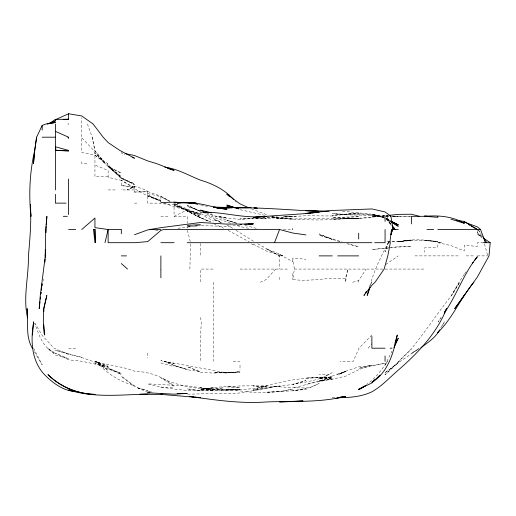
<?xml version="1.0" encoding="UTF-8"?>
<svg xmlns="http://www.w3.org/2000/svg" width="516" height="516" viewBox="0 0 516 516"><rect width="100%" height="100%" fill="white"/><g stroke="black" fill="none" stroke-linecap="round" stroke-linejoin="round"><path stroke-width="0.39" stroke-dasharray="2.58 1.94" d="M189.869 269.075L190.514 242.694M43.241 280.71L43.408 279.156M345.507 278.55L345.507 282.258L347.771 269.075L345.507 278.55C327.802 276.957 310.31 282.091 292.753 279.478L294.391 269.075L292.753 258.065L305.943 259.258M370.011 285.922C373.965 270.087 381.556 255.601 388.941 241.23L385.065 251.827L388.832 241.23M371.359 283.723L371.881 282.258L368.708 287.535M392.057 350.977L385.065 365.135L387.445 361.387C381.659 370.075 375.151 378.589 366.431 384.523M442.102 325.777L444.444 321.823L440.303 328.537M441.167 317.205L438.258 321.823L440.529 318.527M358.691 282.258L358.691 280.588L366.025 269.075M464.194 274.344L458.995 282.258L451.558 295.449L459.775 282.258L451.003 296.184C437.458 313.148 425.623 331.375 411.897 348.197L385.329 374.571L398.255 362.722L385.065 372.739L385.065 374.571M464.619 273.757L467.161 270.242M368.134 348.197L371.881 343.785M275.544 269.075L266.379 279.472L260.309 282.258M398.255 362.122L411.445 349.016M371.881 335.013L359.001 348.197L353.17 361.387L339.999 361.387M385.065 372.739L400.319 361.387L419.005 348.635M385.729 264.508L398.255 255.884M332.317 372.462C320.72 380.44 306.227 381.769 292.753 384.394L305.943 380.498C289.076 387.252 270.474 385.491 253.195 390.664L279.569 385.974C261.857 387.838 244.829 394.121 226.814 393.585C213.618 392.734 200.46 394.256 187.256 394.14M418.953 348.623L411.445 353.337L419.547 348.59M134.502 186.153L134.502 192.055L147.692 191.746L145.905 189.946L134.502 186.153L127.2 189.946L134.502 186.915L121.318 185.547L121.318 180.348L108.128 177.336L108.128 170.525L94.944 165.017M134.502 192.055L147.692 191.546L147.692 203.136L160.882 203.136L160.882 203.678L174.066 204.646L174.066 216.32L187.256 209.909L187.256 210.941L200.44 214.798L173.769 203.136L174.066 203.71L187.256 211.154L209.967 222.035M294.21 387.761L319.127 381.027L332.317 376.654L319.127 381.453L335.91 374.571L345.507 371.701L337.277 374.571L345.507 371.262L358.691 366.863L371.881 365.463L385.065 363.296L358.691 368.334L371.881 365.283L358.691 369.708L345.507 376.216L332.317 379.157L319.127 380.956L332.317 379.002L305.943 384.304M352.673 282.258L358.691 280.588M177.949 228.304L199.666 225.556M398.255 241.688L411.445 239.953L398.255 241.856C412.658 238.508 427.654 239.669 442.006 242.694L424.629 240.301L437.82 241.714C420.785 238.54 403.705 241.881 386.619 241.785L398.255 241.688L411.445 240.366M389.722 247.745L371.881 249.512L389.722 247.957M390.496 247.648L398.255 246.7L411.445 246.538L398.255 247.022L390.496 247.874M255.517 218.294L257.845 218.042M262.502 217.552L265.605 217.223M386.619 215.604L388.167 215.443M190.359 226.427L187.256 226.718L192.687 226.253M197.338 225.763L193.461 226.131L200.44 225.589M226.814 372.9L240.005 371.668L226.814 372.965L213.63 372.7L226.814 372.41L213.63 373.113L200.44 372.23L187.256 366.612L200.44 371.765L187.256 369.74L174.066 365.483L164.469 361.387L174.066 363.799L160.882 360.703L226.814 372.894L240.005 372.088L226.814 372.894L213.63 372.126M255.517 218.333L259.4 217.984M262.502 217.713L279.569 217.442L305.943 215.727L332.317 216.004L345.507 214.237L358.691 213.127L332.317 215.262C348.468 213.779 364.909 212.573 380.86 216.32L371.881 214.695M240.005 225.24L226.814 226.376L201.221 225.627M296.081 216.32L283.445 216.623M200.44 390.78L187.256 388.858L200.44 390.754L213.63 390.309L200.44 388.89L213.63 390.573L240.005 389.535L226.814 390.012L213.63 389.419L200.44 387.761L213.63 389.928L240.005 389.909C222.422 388.116 204.884 392.083 187.256 390.425C173.898 389.328 160.624 387.393 147.692 383.859L187.256 385.942L201.369 387.761C222.712 392.115 245.094 390.199 266.379 386.452L253.195 389.767C278.621 381.35 305.427 376.196 332.317 377.951L319.127 378.37L332.317 376.77L319.127 378.738L329.182 374.571L319.127 374.571M388.264 215.875L385.065 215.727L371.881 217.107L384.297 215.92M345.507 218.532C323.571 220.809 301.492 220.048 279.569 218.12L292.753 218.945L358.691 218.326L345.507 218.229L358.691 218.242L371.881 217.397L358.691 218.487L332.317 219.126L358.691 218.249M334.645 397.623L332.317 397.791L334.645 397.739M385.065 215.985L371.881 216.739L388.167 215.978L386.626 215.933M267.153 217.113L277.24 216.72M283.445 216.539L292.753 216.32L266.379 218.558L258.626 218.016M385.065 215.765L371.881 216.062L379.447 216.32C363.87 213.05 347.939 215.74 332.317 213.147C349.758 216.681 367.921 213.082 385.065 218.197L379.292 216.32L385.065 218.197M283.361 229.581L292.753 229.51L292.753 228.653L292.753 229.51M86.933 163.572L81.754 163.572L81.754 159.779M108.128 176.762L94.944 176.762L94.944 153.949L93.706 150.382L81.754 137.798M108.128 189.946L115.158 189.946M134.502 189.946L121.318 189.946L121.318 189.249M134.502 203.136L136.766 203.136M160.882 216.32L168.68 216.32M174.066 216.32L187.256 216.32L187.256 223.305M390.735 224.654L386.658 216.32L388.909 216.32M414.954 255.884L458.176 255.884M466.167 255.884L473.514 255.884M477.377 255.884L487.755 255.884M201.414 269.075L213.63 269.075M240.005 269.075L251.047 269.075M253.195 269.075L288.844 269.075M294.391 269.075L384.291 269.075M385.065 269.075L424.629 269.075M68.57 348.197L76.329 348.197M233.135 361.387L240.005 361.387M160.882 387.761L174.066 387.761M342.405 211.154L371.881 214.192L380.724 216.32M409.891 216.823L398.255 216.739L392.076 216.159L398.255 216.32L392.05 216.107M155.451 230.271L159.328 230.342M386.619 216.023L388.167 216.062M411.445 216.836L392.257 216.062M260.174 218.016L266.379 218.358L240.005 218.958L253.195 218.539L240.005 219.339L226.814 218.21L218.229 216.32L226.814 218.075L216.191 216.32L208.503 213.482M226.814 389.206C244.339 391.147 261.999 395.004 279.569 391.018L266.379 392.25L279.569 391.638L292.753 389.051L279.569 391.47L292.753 390.831L305.943 388.658L292.753 390.773L305.943 389.335L319.127 383.498L309.548 387.761L305.943 387.968L292.753 387.761L266.379 385.878L253.195 385.923L266.379 386.871L253.195 385.82L240.005 385.942L226.814 386.897L240.005 387.568L226.814 386.31L200.44 389.103L213.63 389.154L223.66 387.761C202.337 390.96 180.336 386.89 160.882 377.86L174.066 386.213C163.191 376.222 149.001 371.907 134.502 371.172C121.75 366.179 108.005 365.289 94.944 361.4L108.128 366.308L95.647 361.387L108.128 370.443L96.602 361.387C106.173 373.616 119.841 381.395 134.502 385.897L121.318 376.287L134.502 386.445L147.692 392.379M234.574 208.354L239.23 208.903L236.128 208.316M256.297 228.336L243.668 225.105M121.318 185.547L134.502 187.637L121.318 180.348C133.941 188.05 146.054 197.215 160.882 200.221L147.692 195.945L160.882 201.33L147.692 194.984L160.882 201.479M152.349 392.199L147.692 391.405L151.569 392.205M236.128 208.4L240.005 209.109L237.805 208.438M187.256 210.941C199.55 212.289 211.005 217.075 221.957 222.59M270.674 216.752L279.569 218.481L292.753 219.087L279.569 218.287L272.196 216.649M195.074 203.878L200.44 204.942M248.538 228.272L240.005 226.589L235.612 225.034M107.696 163.572L108.128 166.636L120.009 176.762L108.128 164.836L107.696 163.572L94.944 155.148L81.754 152.51L81.754 117.68M122.866 153.168L121.318 152.852L124.982 154.336M81.754 357.259L68.57 354.253L55.38 350.261C78.122 356.182 100.872 362.496 121.318 374.571L108.128 368.456L121.318 373.332L108.128 369.005L94.944 363.496L108.128 366.915L81.754 361.232L68.57 359.833L55.38 353.105L68.57 358.762L55.38 355.208L47.582 348.197L55.38 353.344C42.938 348.274 38.881 334.787 34.701 323.287M201.221 205.123L207.426 206.529M147.692 193.571L160.882 196.68L170.19 201.343M264.831 215.333L240.005 209.644L236.341 208.374M347.055 243.733L358.691 246.745L347.829 243.784M160.882 362.98L174.066 366.605M236.902 223.176L226.814 220.351L236.341 223.267L207.039 213.405M174.066 365.502L187.256 369.417L174.066 365.483L164.469 361.387M340.018 241.778L319.127 235.199L332.317 238.753L342.05 241.959M272.132 216.772L279.569 219.003L272.196 216.772M147.692 191.546L160.882 196.215L169.551 201.214M230.478 223.222L213.63 217.249L204.813 213.495M164.082 203.136L174.066 206.703L200.44 214.063L174.066 205.458L187.256 210.025L200.44 216.32L187.256 210.018L174.066 204.704L187.256 210.58L173.769 203.136M266.379 214.598L250.26 208.477M199.711 210.792L187.256 206.213L200.44 211.289L187.256 205.194L199.75 211.27M68.57 354.279L54.064 348.197L42.189 335.452L34.953 323.21M220.958 222.448L213.63 219.513L220.958 222.519M200.44 217.746L210.702 221.945L197.344 216.32L187.256 211.063L200.44 217.758L197.344 216.32M213.63 223.68L223.628 228.214M253.195 244.132L266.379 251.034L282.781 255.884L279.569 254.427L292.753 261.651L292.753 258.065M204.588 216.32L213.63 221.093M228.207 230.42L249.37 241.952M169.358 201.234L160.882 196.68L160.882 201.034M257.697 243.791L279.569 255.884L282.175 255.884L279.569 254.04L266.379 248.867L279.569 255.884L279.569 269.075M226.814 224.802L232.735 228.33M236.031 230.31L254.44 241.856M386.387 219.01L390.999 221.828M251.402 243.836L253.195 244.977M386.387 218.52L390.999 221.532M278.369 255.884L279.569 256.671M477.377 230.297L477.377 234.025L481.867 237.063M94.944 155.148L105.574 163.572L94.944 152.697L104.78 163.572L108.128 166.455L121.318 173.202L108.128 166.41L121.318 176.762L108.128 165.791L121.318 178.671L134.502 183.819L121.318 178.014L134.502 184.651L121.318 177.852L108.128 166.636M477.377 234.025L481.686 237.599M235.019 201.137L236.193 202.137M482.028 237.128L477.377 232.671L481.776 237.386M386.587 219.435L390.644 224.176M386.516 218.204L390.857 223.86M386.387 218.3L390.78 224.892M478.603 230.168L481.164 234.122M120.344 176.762L121.318 178.343M34.308 351.667L42.189 364.954L33.63 348.197M478.177 229.51L481.957 236.451M386.658 216.32L390.825 223.957M87.456 124.008L92.164 137.198L94.944 150.737L105.49 163.572L94.944 150.82L92.164 137.198M487.543 255.11L484.137 242.694L477.377 242.694L477.377 246.474L464.194 245.184L464.194 250.963L451.003 245.584L437.82 242.694L437.82 247.061L424.629 247.77L424.629 252.221M187.443 230.284L190.32 241.92M200.44 317.45L201.44 321.823L200.44 335.013L200.44 361.387M292.753 273.654L292.753 279.478M279.569 277.324L279.569 279.504M240.005 365.173L240.005 370.049M213.63 282.258L213.63 361.387M200.44 243.475L200.44 255.884M200.44 270.268L200.44 282.258M187.256 226.408L187.256 227.956M147.692 353.034L147.692 357.988M345.507 371.249L338.851 374.571L345.507 371.262M213.63 387.716L200.44 389.541L213.63 387.761M358.691 216.636L345.507 217.455L332.317 217.623L358.691 216.636M319.127 377.389L305.943 378.041L319.127 377.796L332.317 378.286L319.127 377.389M137.301 387.761L147.692 390.573L137.301 387.761M380.324 216.32L371.881 214.23L380.324 216.32M198.138 204.323L195.835 203.73L198.138 204.342M332.317 239.424L319.127 233.922L332.317 239.476M390.618 220.99L386.458 218.9L390.618 220.99"/><path stroke-width="0.77" d="M43.821 311.735L43.892 308.632L46.833 295.449L43.686 308.632L43.325 321.823L44.421 335.013L43.789 324.925M44.944 262.089L45.137 258.987M45.227 257.439L45.324 255.884L40.274 295.449L39.203 308.632L39.984 301.654M46.188 226.408L46.047 232.613M46.298 224.853L46.892 216.32L45.718 229.51L45.189 255.884L45.698 249.68M483.789 238.36L490.2 242.694L489.013 255.884L477.377 276.976L464.2 295.449M36.61 137.198L34.72 150.382L33.488 163.572L34.72 150.382L36.61 137.198L42.189 125.401L45.969 124.008L55.38 122.486L47.201 124.008L55.38 120.931L55.38 119.37L68.57 119.235L68.57 113.752L81.754 115.958L93.125 124.008L103.148 137.198L108.128 142.564L119.751 150.382L134.502 158.199L132.309 157.309M32.418 335.013L33.663 321.823C30.534 339.896 31.134 360.484 44.428 374.571C53.038 383.246 63.636 391.134 76.323 391.657M40.242 299.325L40.5 296.997M40.867 293.894L41.054 292.346M41.338 290.018L41.525 288.463M41.815 286.141L42.099 283.813L41.79 286.141M389.844 242.694L391.483 229.51L392.386 229.51M40.777 293.894L40.977 292.346M41.28 290.018L41.583 287.689M390.309 242.694L387.813 255.884L384.149 269.075L375.042 282.258L371.881 285.245L363.954 295.449L364.748 294.126M34.72 150.382C29.709 171.97 28.677 194.3 30.941 216.32L30.767 212.444M104.993 242.694L108.128 229.51L94.944 227.633L94.944 218.055L81.754 229.51M394.895 343.54L397.281 335.013C393.547 352.531 388.29 372.449 371.881 382.337L375.364 379.234M369.366 288.122L367.218 295.449L370.069 287.386M274.48 242.694L279.569 229.51L292.753 233.032L305.943 234.909M393.927 347.487L398.255 338.219L394.392 346.062M439.767 329.73C435.685 337.612 427.725 342.547 420.85 347.771M365.541 292.811L366.334 291.488M438.645 331.227L437.82 332.568C452.745 317.966 460.595 298.19 473.843 282.258M444.489 311.928L446.566 308.632C436.781 333.368 417.947 352.925 398.255 370.166C389.599 377.538 381.898 386.2 371.881 391.812C361.174 396.888 349.416 397.701 337.748 397.675M444.16 313.251C456.699 295.255 463.445 273.899 477.377 256.716L474.572 260.425M464.194 295.449L454.719 308.632L464.194 295.455M472.224 263.515L473.166 262.276M380.002 375.132L371.881 382.937L358.691 389.328L365.418 385.697M362.193 387.761L358.691 389.709L363.399 386.832M49.459 123.543L55.38 119.37M362.219 387.761L365.444 385.697M49.459 123.705L55.38 120.931M56.115 119.402L68.57 113.752M134.502 234.722L147.692 229.923L160.882 227.659L200.44 222.506L226.814 224.099L253.195 224.021L248.538 224.215M340.076 397.32L345.507 396.288C319.752 402.938 292.753 400.861 266.379 401.97C240.591 403.841 215.043 399.958 189.585 396.507M335.419 398.339L345.507 396.849L343.953 396.959M305.943 213.418L332.317 210.476L371.881 208.941L385.065 211.928L390.915 216.32L393.115 229.51L398.255 229.51M248.538 224.17L253.195 223.583L244.661 224.221M388.948 215.359L398.255 214.372L411.445 214.237L419.424 216.32L424.629 216.32C438.232 215.224 452.1 216.127 464.194 223.286L464.194 221.409L456.434 220.358M306.717 213.347L310.6 212.985M312.148 212.837L319.127 212.192C297.19 214.772 275.125 215.185 253.195 217.5L262.502 216.668M264.831 216.462L266.379 216.32L264.05 216.468M241.559 224.454L240.005 224.57L241.559 224.505M340.076 397.236L342.405 397.075M262.502 216.565C241.707 218.345 221.3 211.289 200.44 212.25M187.256 225.389L200.44 224.673M196.403 203.136L187.256 202.711L177.24 203.136C194.293 200.285 210.244 207.09 226.814 209.328L216.733 207.877M240.005 207.342L250.866 207.69L240.005 207.342L226.814 207.89L232.245 207.767M63.139 119.441L68.57 119.235M177.169 393.695L187.256 393.411L174.066 394.166L147.692 392.799L150.021 392.818M288.102 401.706L279.569 401.906L303.015 400.945L289.65 401.674M160.882 202.491L174.066 202.208L195.893 203.136M236.128 207.684L240.005 207.593L213.63 207.174L229.143 207.709M139.933 394.243L147.692 394.101C121.37 394.669 94.08 398.152 68.57 389.941L71.672 390.535M247.764 207.774L240.005 207.8C266.146 207.684 292.23 210.231 318.353 211.289L305.943 210.651L329.214 211.147M68.099 124.008L68.57 124.008M42.189 137.198L55.38 137.198M55.38 131.348L68.57 137.198M68.57 150.382L55.38 150.382L68.57 150.891L68.57 150.382L55.38 146.783L56.083 150.382L68.57 150.891M66.067 203.136L55.38 203.136L55.38 194.332M63.32 216.32L67.37 216.32M390.412 216.32L390.915 216.32M419.424 216.32L411.445 216.32L411.445 223.918M68.57 229.51L75.665 229.51M94.944 229.51L94.944 242.694L93.512 229.51L94.944 229.51L95.55 242.694M108.863 229.51L120.905 229.51M149.982 229.51L160.882 229.51M279.569 229.51L163.662 229.51L160.882 230.407L147.692 241.63L134.502 242.694L108.128 242.694L108.128 229.51M426.977 229.51L433.646 229.51M437.82 229.51L480.544 229.51L485.356 242.694M160.882 242.694L174.066 242.694M187.256 242.694L371.881 242.694M374.668 242.694L385.065 242.694L385.065 229.51M483.537 242.694L490.2 242.694M121.318 255.884L126.517 255.884M319.127 255.884L332.317 255.884M337.645 255.884L358.691 255.884M385.065 348.197L371.881 348.197L371.881 336.38M390.148 348.197L391.992 348.197M139.933 394.34L160.882 394.379L200.44 397.675L195.009 397.075M160.882 394.114L162.43 394.127M428.499 216.32L424.629 216.281L437.82 217.326L437.82 216.32M174.066 202.208L191.746 203.02L187.256 202.678M216.733 208.051L221.39 208.219M223.712 208.303L226.814 208.412L213.63 207.432L215.178 207.651M93.512 229.51L94.944 229.62M203.543 212.547L206.645 212.837M190.359 396.565L193.461 396.907M424.629 215.914L427.3 216.32M232.245 207.638L226.814 206.69L232.245 207.684M125.969 153.794L134.502 155.522L147.692 160.928L156.483 163.572L174.066 170.364L167.474 168.358M164.759 167.145C177.491 168.777 188.675 175.472 200.44 180.123C212.779 183.812 224.828 189.611 233.477 199.408M211.302 212.908L200.44 210.122L203.375 211.341M235.612 207.767L226.814 205.078L234.141 207.613M451.003 219.197L464.194 223.286M464.922 222.357L477.377 226.866L480.544 229.51M248.796 207.813L240.005 203.859L226.814 194.145L229.749 196.641M468.36 224.434L469.747 225.215M471.134 225.995L477.377 229.51L464.194 221.409M391.663 222.235L398.255 226.266L391.663 221.964M121.318 263.56L127.529 269.075M393.682 227.73L395.204 229.51L391.825 225.111M392.534 227.53L393.85 229.51L392.341 226.73M482.873 236.76L486.717 242.694M67.931 137.198L68.57 138.462M32.315 348.197C25.187 336.122 28.593 321.868 27.148 308.632L27.612 314.063M27.561 317.946C22.827 297.455 28.78 276.563 28.445 255.884C29.915 238.837 31.482 221.815 30.373 204.684L30.696 210.889M385.065 216.32L385.065 221.383M385.065 355.956L385.065 361.387M358.691 233.193L358.691 239.043M160.882 255.884L160.882 269.075M160.882 269.404L160.882 277.847M121.318 229.51L121.318 233.812M68.57 179.007L68.57 214.553M55.38 124.008L55.38 189.946M42.189 125.401L42.189 130.129M392.541 229.51L390.967 234.638L392.541 229.51M257.071 208.2L253.969 207.851L257.071 208.187M94.944 394.385C77.51 393.805 60.295 387.058 47.949 374.571C60.449 386.89 77.426 393.934 94.944 394.385M398.255 224.828L391.315 221.338L398.255 224.828"/></g></svg>
